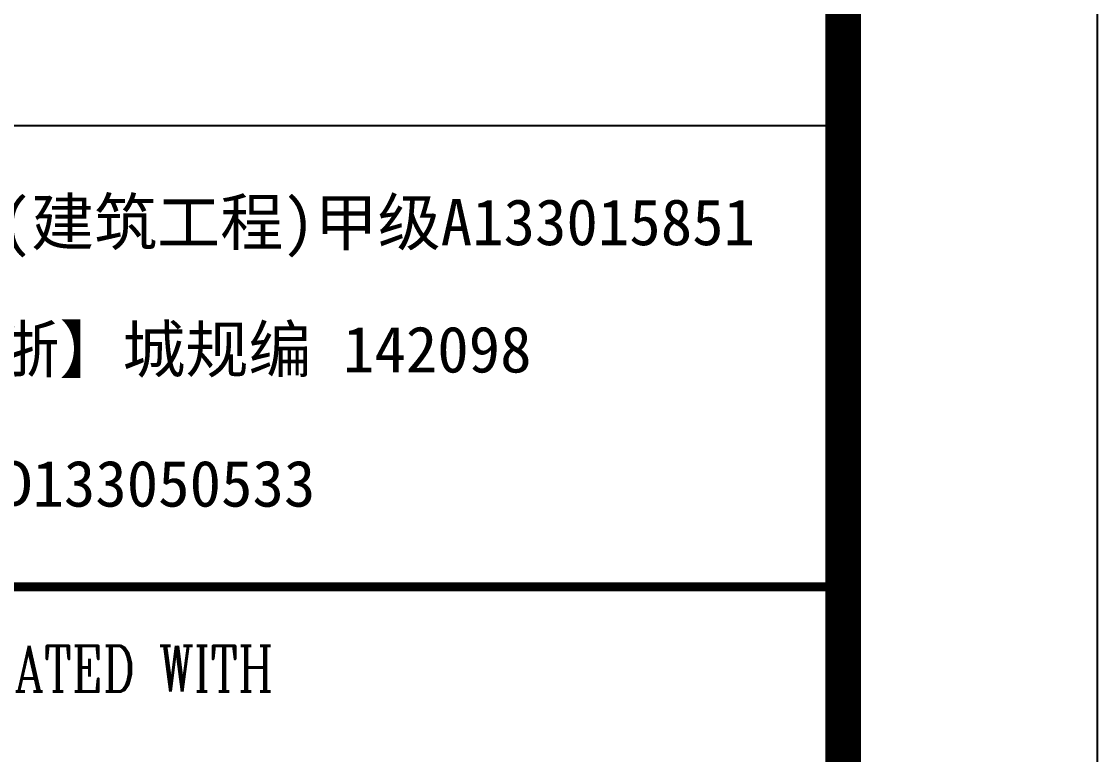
# Model space of a CAD drawing. Extents: x -248860 to 1018944, y -1060852 to 188626.
# Drawn here: x -162682 to -158450, y 50493 to 53377 of the extents above; entities that cross this region are included whole.
import ezdxf

# ---------------------------------------------------------------- set-up
doc = ezdxf.new("R2010")
doc.units = 0
doc.header["$LTSCALE"] = 1000
doc.header["$MEASUREMENT"] = 0
doc.layers.add('WALL', color=6, linetype='CONTINUOUS')
doc.layers.add('图框', color=4, linetype='CONTINUOUS')
doc.styles.add('iIcon2', font='')
doc.styles.add('MIMI-TKWZ', font='romanc.shx', dxfattribs={"width": 0.75, "oblique": 15, "bigfont": 'bigfont.shx'})
doc.styles.get('iIcon2').set_extended_font_data('SimSun')

# ---------------------------------------------------------------- blocks, each defined once
blk = doc.blocks.new('sdfs')
at = {"layer": '图框'}
blk.add_line((907163.2, 391177.5), (913663.2, 391177.5), dxfattribs=at)
blk.add_lwpolyline([(855263.2, 357263.1), (914663.2, 357263.1), (914663.2, 399263.1), (855263.2, 399263.1)], close=True, dxfattribs=at)
at = {"layer": '图框', "const_width": 140}
for points in [[(857763.2, 398263.1), (913663.2, 398263.1), (913663.2, 358263.1), (857763.2, 358263.1)], [(913663.2, 398263.1), (907163.2, 398263.1), (907163.2, 358263.1), (913663.2, 358263.1)]]:
    blk.add_lwpolyline(points, close=True, dxfattribs=at)
at = {"layer": '图框', "const_width": 35}
blk.add_lwpolyline([(907163.2, 389363.1), (913663.2, 389363.1)], dxfattribs=at)
at = {"layer": '图框', "style": 'iIcon2'}
for s, p in [('工程设计证书编号 建筑行业(建筑工程)甲级A133015851', (907244.9, 390707.2)), ('城乡规划编制证书编号 乙【浙】城规编 142098', (907232, 390206.3)), ('工程总承包证书编号 (一级)D133050533', (907250.9, 389678.5))]:
    blk.add_text(s, height=181.8, dxfattribs=at).set_placement(p)
at = {"layer": '图框', "style": 'MIMI-TKWZ', "width": 0.75}
blk.add_text('CO-OPERATED WITH', height=180, dxfattribs=at).set_placement((909500.2, 388950.6))

msp = doc.modelspace()

# ---------------------------------------------------------------- block references
at = {"layer": 'WALL'}
msp.add_blockref('sdfs', (-1073112.8, -338210), dxfattribs=at)

doc.saveas('drawing.dxf')
